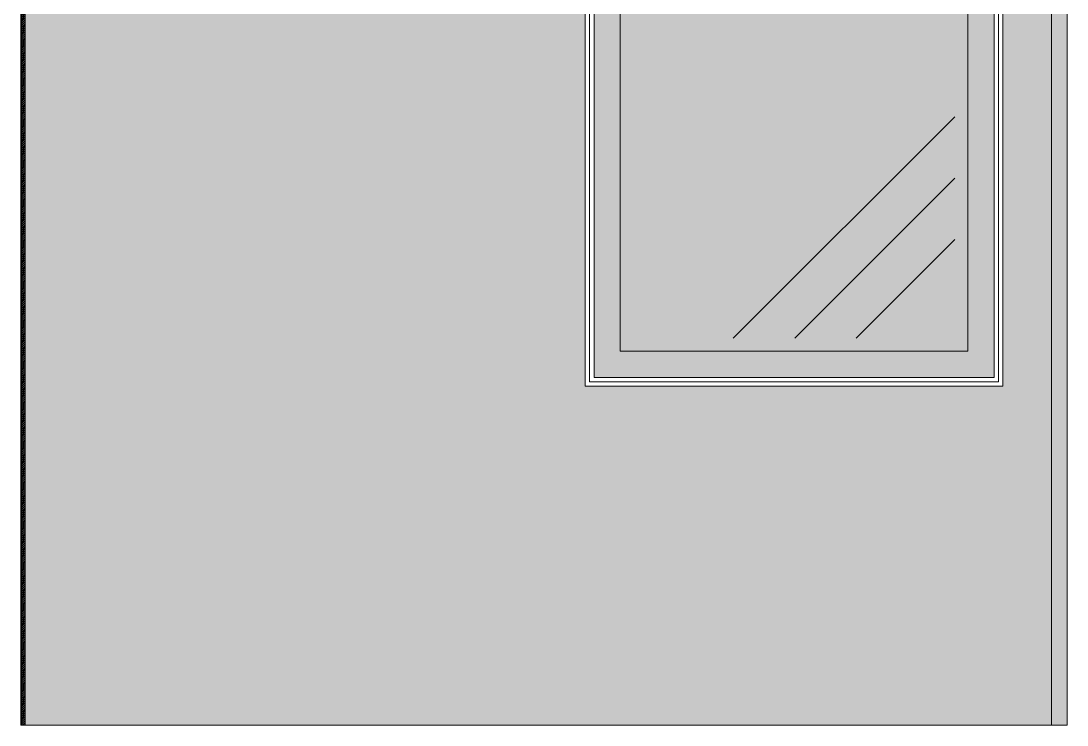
# Model space of a CAD drawing. Header units: millimetres. Extents: x 126 to 12547, y 1644 to 26714.
# Drawn here: x 126 to 1329, y 24434 to 25244 of the extents above; entities that cross this region are included whole.
import ezdxf

# ---------------------------------------------------------------- set-up
doc = ezdxf.new("R2010")
doc.units = ezdxf.units.MM
doc.linetypes.add('CONTINUA', pattern=[0])
for name, color, linetype, lineweight in [('F_ARREDI_pareti', 1, 'Continuous', 0), ('F_CARROZZERIA esterna', 9, 'Continuous', 5), ('F_INFISSI', 4, 'Continuous', 5), ('F_MINERAL WALL', 6, 'Continuous', 5), ('F_MULTI laminato OPACO', 1, 'Continuous', 5), ('F_MULTI laminato OPACO_retino', 1, 'Continuous', 5), ('F_VETRO', 140, 'Continuous', 5)]:
    doc.layers.add(name, color=color, linetype=linetype, lineweight=lineweight)

# ---------------------------------------------------------------- blocks, each defined once
blk = doc.blocks.new('INFISSO L.400 MM_prospetto_fronte')
at = {"layer": 'F_VETRO', "transparency": 33554579}
h = blk.add_hatch(color=153, dxfattribs=at)
h.dxf.hatch_style = 1
h.set_gradient(color1=(102, 153, 204), color2=(251, 252, 254), rotation=45, one_color=1, tint=0.994624)
h.paths.add_polyline_path([(-15858.5, 12715.6), (-16258.5, 12715.6), (-16258.5, 11495.6), (-15858.5, 11495.6)])
at = {"layer": 'F_CARROZZERIA esterna', "color": 1}
blk.add_lwpolyline([(-15818.5, 12755.6), (-16298.5, 12755.6), (-16298.5, 11455.6), (-15818.5, 11455.6)], close=True, dxfattribs=at)
at = {"layer": 'F_INFISSI', "color": 5, "lineweight": 13}
for p, q in [((-16130, 12700.6), (-16243.5, 12587.2)), ((-16059.3, 12700.6), (-16243.5, 12516.5)), ((-15988.6, 12700.6), (-16243.5, 12445.8)), ((-15873.5, 11765.5), (-16128.3, 11510.6)), ((-15873.5, 11694.8), (-16057.6, 11510.6)), ((-15873.5, 11624.1), (-15986.9, 11510.6))]:
    blk.add_line(p, q, dxfattribs=at)
at = {"layer": 'F_INFISSI', "ltscale": 0.25}
blk.add_lwpolyline([(-15823.5, 12750.6), (-16293.5, 12750.6), (-16293.5, 11460.6), (-15823.5, 11460.6)], close=True, dxfattribs=at)
at = {"layer": 'F_INFISSI', "color": 41, "linetype": 'CONTINUA', "lineweight": 13, "ltscale": 0.25}
blk.add_lwpolyline([(-15858.5, 12715.6), (-16258.5, 12715.6), (-16258.5, 11495.6), (-15858.5, 11495.6)], close=True, dxfattribs=at)
blk = doc.blocks.new('RIV.to_pareti e soffitto_slider_armadiature_camera master_sez.......')
at = {"layer": 'F_INFISSI', "true_color": 0x636466}
h = blk.add_hatch(color=251, dxfattribs=at)
h.dxf.hatch_style = 1
h.paths.add_polyline_path([(734352.1, 514201.3), (734352.1, 512921.3), (734812.1, 512921.3), (734812.1, 514201.3)])
h.paths.add_polyline_path([(734382.1, 514171.3), (734782.1, 514171.3), (734782.1, 512951.3), (734382.1, 512951.3)], flags=16)
at = {"layer": 'F_MINERAL WALL', "true_color": 0x636466, "transparency": 33554559}
h = blk.add_hatch(dxfattribs=at)
h.set_pattern_fill('AR-SAND', color=251)
h.set_pattern_definition([(37.5, (2500, 0), (-1.6000313, 48.9413237), [0, -38.608, 0, -43.18, 0, -41.275]), (7.5, (2500, 0), (44.9523283, 71.68251), [0, -20.828, 0, -34.798, 0, -13.335]), (327.5, (2468.76, 0), (79.099237, 0.1437185), [0, -12.7, 0, -45.72, 0, -59.69]), (317.5, (2468.76, 0), (76.355645, 22.2929323), [0, -6.35, 0, -29.972, 0, -34.29])])
h.paths.add_polyline_path([(733693.1, 514601.3), (733693.1, 512521.3), (734878.1, 512521.3), (734878.1, 514601.3)])
h.paths.add_polyline_path([(734822.1, 514211.3), (734822.1, 512911.3), (734342.1, 512911.3), (734342.1, 514211.3)], flags=16)
at = {"layer": 'F_MINERAL WALL', "transparency": 33554508}
h = blk.add_hatch(dxfattribs=at)
h.set_pattern_fill('ANSI31', color=256, scale=0.5)
h.set_pattern_definition([(45, (1399444.5094, 1040161.2642), (-1.122532015, 1.122532015), [])])
h.paths.add_polyline_path([(733694.1, 512521.3), (733694.1, 514601.3), (733698.1, 514601.3), (733698.1, 512521.3)])
at = {"layer": 'F_MULTI laminato OPACO_retino', "true_color": 0x939598}
h = blk.add_hatch(color=252, dxfattribs=at)
h.dxf.hatch_style = 1
h.paths.add_polyline_path([(734878.1, 514601.3), (734896.1, 514601.3), (734896.1, 512521.3), (734878.1, 512521.3)])
at = {"layer": 'F_INFISSI', "color": 7}
for points in [[(734352.1, 512921.3), (734812.1, 512921.3), (734812.1, 514201.3), (734352.1, 514201.3)], [(734382.1, 512951.3), (734782.1, 512951.3), (734782.1, 514171.3), (734382.1, 514171.3)]]:
    blk.add_lwpolyline(points, close=True, dxfattribs=at)
at = {"layer": 'F_MINERAL WALL'}
for points in [[(733693.1, 512521.3), (734878.1, 512521.3), (734878.1, 514601.3), (733693.1, 514601.3)], [(733694.1, 512521.3), (733694.1, 514601.3), (733698.1, 514601.3), (733698.1, 512521.3)], [(734342.1, 514211.3), (734822.1, 514211.3), (734822.1, 512911.3), (734342.1, 512911.3)]]:
    blk.add_lwpolyline(points, close=True, dxfattribs=at)
at = {"layer": 'F_MULTI laminato OPACO', "color": 3}
for points in [[(734896.1, 514801.3), (734878.1, 514801.3), (734878.1, 512521.3), (734896.1, 512521.3)], [(733693.1, 514601.3), (734878.1, 514601.3), (734878.1, 512521.3), (733693.1, 512521.3)], [(734878.1, 514601.3), (734896.1, 514601.3), (734896.1, 512521.3), (734878.1, 512521.3)], [(734878.1, 514601.3), (734896.1, 514601.3), (734896.1, 512521.3), (734878.1, 512521.3)]]:
    blk.add_lwpolyline(points, close=True, dxfattribs=at)
at = {"color": 1}
blk.add_blockref('INFISSO L.400 MM_prospetto_fronte', (750640.6, 501455.7), dxfattribs=at)

msp = doc.modelspace()

# ---------------------------------------------------------------- block references
at = {"layer": 'F_ARREDI_pareti', "color": 2, "lineweight": 5}
msp.add_blockref('RIV.to_pareti e soffitto_slider_armadiature_camera master_sez.......', (-733567.3, -488087.5), dxfattribs=at)

doc.saveas('drawing.dxf')
